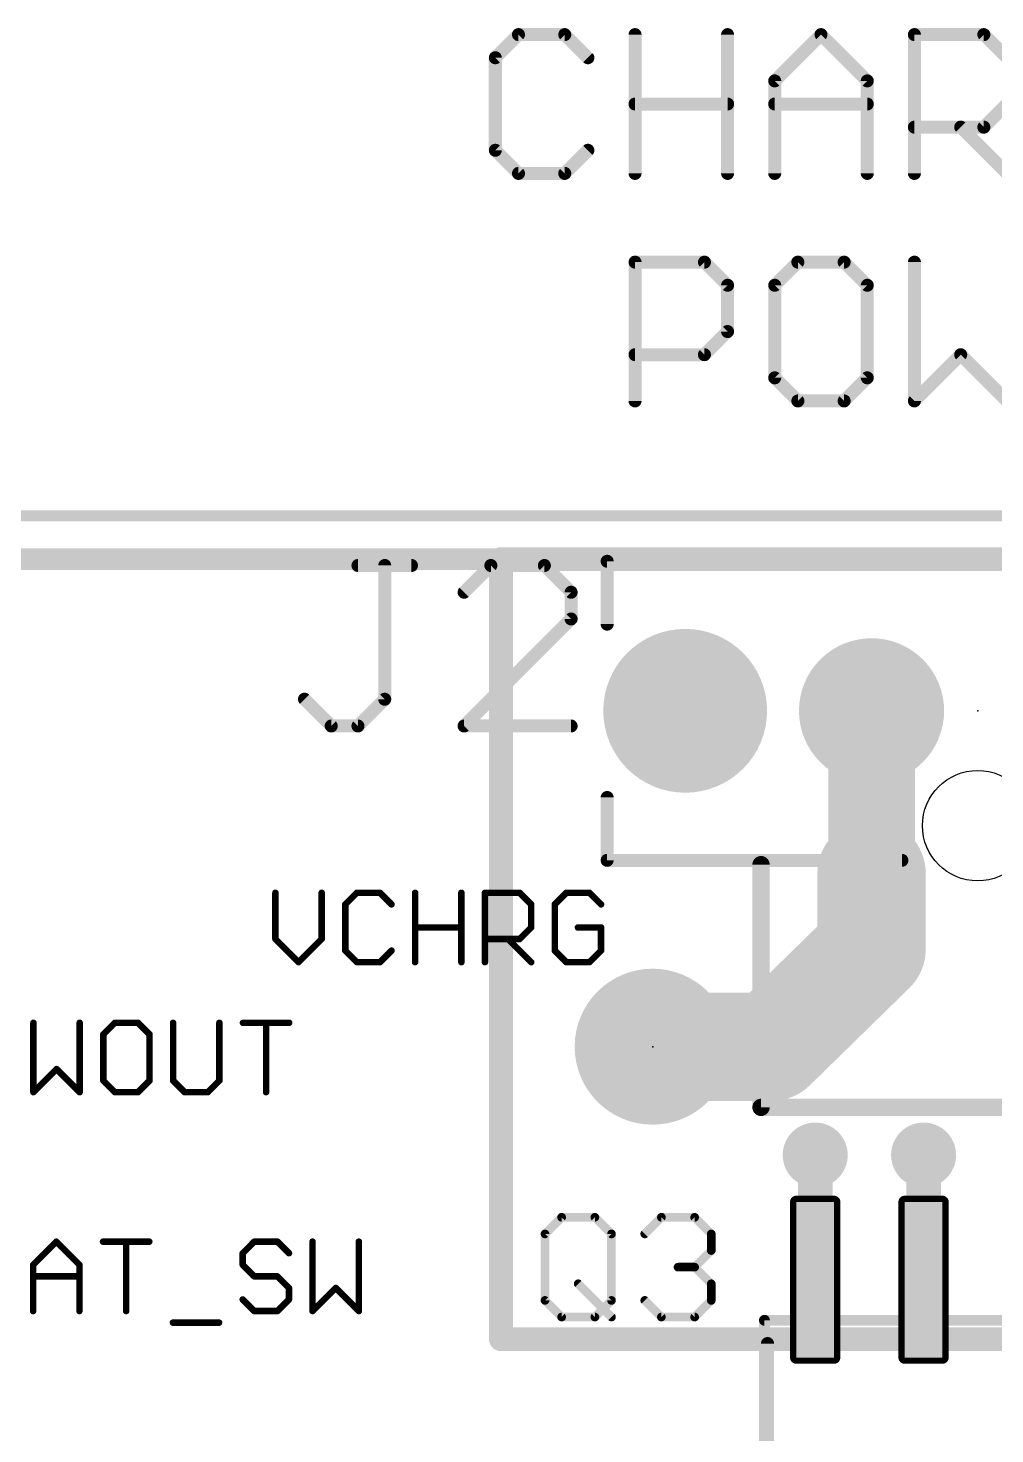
# Model space of a CAD drawing. Extents: x -19 to 124, y 0 to 88.
# Drawn here: x 77.77 to 89.1, y 71.79 to 88.27 of the extents above; entities that cross this region are included whole.
import ezdxf

# ---------------------------------------------------------------- set-up
doc = ezdxf.new("R2010")
doc.units = 0
for name, color, linetype in [('1', 12, 'CONTINUOUS'), ('114', 53, 'CONTINUOUS'), ('15', 21, 'CONTINUOUS'), ('16', 132, 'CONTINUOUS'), ('17', 110, 'CONTINUOUS'), ('18', 110, 'CONTINUOUS'), ('2', 110, 'CONTINUOUS'), ('20', 53, 'CONTINUOUS'), ('21', 253, 'CONTINUOUS'), ('23', 53, 'CONTINUOUS'), ('25', 253, 'CONTINUOUS')]:
    doc.layers.add(name, color=color, linetype=linetype)

# ---------------------------------------------------------------- blocks, each defined once
blk = doc.blocks.new('ROUNDP')
at = {"const_width": 0.5}
blk.add_lwpolyline([(0, -0.25, 1), (0, 0.25, 1), (0, -0.25)], format="xyb", dxfattribs=at)
blk = doc.blocks.new('RECT315200X94400R25')
at = {"const_width": 0.0738}
blk.add_lwpolyline([(0.9481, -0.2213), (0.9481, 0.2213, 0.4142), (0.9113, 0.2581), (-0.9113, 0.2581, 0.4142), (-0.9481, 0.2213), (-0.9481, -0.2213, 0.4142), (-0.9113, -0.2581), (0.9113, -0.2581, 0.4142)], format="xyb", close=True, dxfattribs=at)
blk.add_solid([(-0.9297, -0.2397), (0.9297, -0.2397), (-0.9297, 0.2397), (0.9297, 0.2397)])
blk = doc.blocks.new('ROUNDV')
at = {"const_width": 0.5}
blk.add_lwpolyline([(0, -0.25, 1), (0, 0.25, 1), (0, -0.25)], format="xyb", dxfattribs=at)

msp = doc.modelspace()

# ---------------------------------------------------------------- linework, layer by layer
at = {"layer": '1'}
for points, const_width in [([(87.6554, 78.359), (87.6554, 80.264)], 1.016), ([(87.6554, 77.47), (87.6554, 78.359)], 1.27), ([(86.487, 76.327), (87.6554, 77.47)], 1.27), ([(85.09, 76.327), (86.487, 76.327)], 1.27), ([(86.995, 73.595), (86.995, 75.057)], 0.4064), ([(88.265, 73.595), (88.265, 75.057)], 0.4064)]:
    msp.add_lwpolyline(points, dxfattribs=dict(at, const_width=const_width))
for points, const_width in [([(87.9094, 80.264, 1), (87.4014, 80.264)], 0.508), ([(87.9729, 78.359, 1), (87.3379, 78.359)], 0.635), ([(87.4014, 78.359, 1), (87.9094, 78.359)], 0.508), ([(87.8774, 77.243, 1), (87.4334, 77.697)], 0.635), ([(87.3379, 77.47, 1), (87.9729, 77.47)], 0.635), ([(85.09, 76.6445, 1), (85.09, 76.0095)], 0.635), ([(86.487, 76.0095, 1), (86.487, 76.6445)], 0.635), ([(86.265, 76.554, 1), (86.709, 76.1)], 0.635), ([(87.0966, 75.057, 1), (86.8934, 75.057)], 0.2032), ([(88.3666, 75.057, 1), (88.1634, 75.057)], 0.2032), ([(86.8934, 73.595, 1), (87.0966, 73.595)], 0.2032), ([(88.1634, 73.595, 1), (88.3666, 73.595)], 0.2032)]:
    msp.add_lwpolyline(points, format="xyb", dxfattribs=dict(at, const_width=const_width))
at = {"layer": '114', "const_width": 0.1524}
for points in [[(83.5173, 88.1902), (83.2461, 87.919)], [(84.0596, 88.1902), (83.5173, 88.1902)], [(84.3308, 87.919), (84.0596, 88.1902)], [(84.8833, 86.5632), (84.8833, 88.1902)], [(85.968, 88.1902), (85.968, 86.5632)], [(86.5205, 87.6479), (87.0628, 88.1902)], [(87.0628, 88.1902), (87.6051, 87.6479)], [(88.1576, 86.5632), (88.1576, 88.1902)], [(88.1576, 88.1902), (88.9711, 88.1902)], [(88.9711, 88.1902), (89.2423, 87.919)], [(83.2461, 87.919), (83.2461, 86.8344)], [(86.5205, 86.5632), (86.5205, 87.6479)], [(87.6051, 87.6479), (87.6051, 86.5632)], [(84.8833, 87.3767), (85.968, 87.3767)], [(86.5205, 87.3767), (87.6051, 87.3767)], [(89.2423, 87.3767), (88.9711, 87.1055)], [(88.9711, 87.1055), (88.1576, 87.1055)], [(88.6999, 87.1055), (89.2423, 86.5632)], [(83.2461, 86.8344), (83.5173, 86.5632)], [(84.0596, 86.5632), (84.3308, 86.8344)], [(83.5173, 86.5632), (84.0596, 86.5632)], [(84.8833, 83.8962), (84.8833, 85.5232)], [(84.8833, 85.5232), (85.6968, 85.5232)], [(85.6968, 85.5232), (85.968, 85.252)], [(86.7916, 85.5232), (86.5205, 85.252)], [(87.334, 85.5232), (86.7916, 85.5232)], [(87.6051, 85.252), (87.334, 85.5232)], [(88.1576, 85.5232), (88.1576, 83.8962)], [(85.968, 85.252), (85.968, 84.7097)], [(86.5205, 85.252), (86.5205, 84.1674)], [(87.6051, 84.1674), (87.6051, 85.252)], [(85.968, 84.7097), (85.6968, 84.4385)], [(85.6968, 84.4385), (84.8833, 84.4385)], [(88.1576, 83.8962), (88.6999, 84.4385)], [(88.6999, 84.4385), (89.2423, 83.8962)], [(86.5205, 84.1674), (86.7916, 83.8962)], [(87.334, 83.8962), (87.6051, 84.1674)], [(86.7916, 83.8962), (87.334, 83.8962)]]:
    msp.add_lwpolyline(points, dxfattribs=at)
at = {"layer": '114', "const_width": 0.0762}
for points in [[(83.5173, 88.2283, 1), (83.5173, 88.1521)], [(83.5442, 88.1632, 1), (83.4904, 88.2171)], [(84.0866, 88.2171, 1), (84.0327, 88.1632)], [(84.0596, 88.1521, 1), (84.0596, 88.2283)], [(84.9214, 88.1902, 1), (84.8452, 88.1902)], [(86.0061, 88.1902, 1), (85.9299, 88.1902)], [(87.0897, 88.2171, 1), (87.0358, 88.1632)], [(87.0897, 88.1632, 1), (87.0358, 88.2171)], [(88.1957, 88.1902, 1), (88.1195, 88.1902)], [(88.1576, 88.2283, 1), (88.1576, 88.1521)], [(88.998, 88.2171, 1), (88.9442, 88.1632)], [(88.9711, 88.1521, 1), (88.9711, 88.2283)], [(83.2842, 87.919, 1), (83.208, 87.919)], [(83.2192, 87.946, 1), (83.2731, 87.8921)], [(84.3039, 87.8921, 1), (84.3577, 87.946)], [(86.4935, 87.6748, 1), (86.5474, 87.6209)], [(86.5586, 87.6479, 1), (86.4824, 87.6479)], [(87.6432, 87.6479, 1), (87.567, 87.6479)], [(87.5782, 87.6209, 1), (87.6321, 87.6748)], [(84.8833, 87.4148, 1), (84.8833, 87.3386)], [(85.968, 87.3386, 1), (85.968, 87.4148)], [(86.5205, 87.4148, 1), (86.5205, 87.3386)], [(87.6051, 87.3386, 1), (87.6051, 87.4148)], [(88.1576, 87.1436, 1), (88.1576, 87.0674)], [(88.7269, 87.1325, 1), (88.673, 87.0786)], [(88.9442, 87.1325, 1), (88.998, 87.0786)], [(88.9711, 87.0674, 1), (88.9711, 87.1436)], [(83.2731, 86.8613, 1), (83.2192, 86.8074)], [(83.208, 86.8344, 1), (83.2842, 86.8344)], [(84.3577, 86.8074, 1), (84.3039, 86.8613)], [(83.5173, 86.6013, 1), (83.5173, 86.5251)], [(83.4904, 86.5363, 1), (83.5442, 86.5901)], [(84.0327, 86.5901, 1), (84.0866, 86.5363)], [(84.0596, 86.5251, 1), (84.0596, 86.6013)], [(84.8452, 86.5632, 1), (84.9214, 86.5632)], [(85.9299, 86.5632, 1), (86.0061, 86.5632)], [(86.4824, 86.5632, 1), (86.5586, 86.5632)], [(87.567, 86.5632, 1), (87.6432, 86.5632)], [(88.1195, 86.5632, 1), (88.1957, 86.5632)], [(84.9214, 85.5232, 1), (84.8452, 85.5232)], [(84.8833, 85.5613, 1), (84.8833, 85.4851)], [(85.7237, 85.5501, 1), (85.6699, 85.4962)], [(85.6968, 85.4851, 1), (85.6968, 85.5613)], [(86.7916, 85.5613, 1), (86.7916, 85.4851)], [(86.8186, 85.4962, 1), (86.7647, 85.5501)], [(87.3609, 85.5501, 1), (87.307, 85.4962)], [(87.334, 85.4851, 1), (87.334, 85.5613)], [(88.1957, 85.5232, 1), (88.1195, 85.5232)], [(86.0061, 85.252, 1), (85.9299, 85.252)], [(85.941, 85.2251, 1), (85.9949, 85.279)], [(86.4935, 85.279, 1), (86.5474, 85.2251)], [(86.5586, 85.252, 1), (86.4824, 85.252)], [(87.6432, 85.252, 1), (87.567, 85.252)], [(87.5782, 85.2251, 1), (87.6321, 85.279)], [(85.9299, 84.7097, 1), (86.0061, 84.7097)], [(85.9949, 84.6828, 1), (85.941, 84.7366)], [(84.8833, 84.4766, 1), (84.8833, 84.4004)], [(85.6699, 84.4655, 1), (85.7237, 84.4116)], [(85.6968, 84.4004, 1), (85.6968, 84.4766)], [(88.7269, 84.4655, 1), (88.673, 84.4116)], [(88.7269, 84.4116, 1), (88.673, 84.4655)], [(86.5474, 84.1943, 1), (86.4935, 84.1404)], [(86.4824, 84.1674, 1), (86.5586, 84.1674)], [(87.567, 84.1674, 1), (87.6432, 84.1674)], [(87.6321, 84.1404, 1), (87.5782, 84.1943)], [(84.8452, 83.8962, 1), (84.9214, 83.8962)], [(86.7916, 83.9343, 1), (86.7916, 83.8581)], [(86.7647, 83.8693, 1), (86.8186, 83.9231)], [(87.307, 83.9231, 1), (87.3609, 83.8693)], [(87.334, 83.8581, 1), (87.334, 83.9343)], [(88.1195, 83.8962, 1), (88.1957, 83.8962)], [(88.1307, 83.9231, 1), (88.1846, 83.8693)]]:
    msp.add_lwpolyline(points, format="xyb", dxfattribs=at)
at = {"layer": '15', "const_width": 0.1397}
for points in [[(83.312, 82.1119, 1), (83.312, 81.9721)], [(83.3819, 82.042, 1), (83.2421, 82.042)], [(83.312, 72.9679, 1), (83.312, 72.8282)], [(83.2421, 72.898, 1), (83.3819, 72.898)]]:
    msp.add_lwpolyline(points, format="xyb", dxfattribs=at)
at = {"layer": '15', "const_width": 0.2794}
for points in [[(91.694, 82.042), (83.312, 82.042)], [(83.312, 82.042), (83.312, 72.898)], [(83.312, 72.898), (91.694, 72.898)]]:
    msp.add_lwpolyline(points, dxfattribs=at)
at = {"layer": '16'}
for points, const_width in [([(87.6554, 78.359), (87.6554, 80.264)], 1.016), ([(87.6554, 78.359), (87.6554, 77.47)], 1.27), ([(87.6554, 77.47), (86.487, 76.327)], 1.27), ([(86.487, 76.327), (85.09, 76.327)], 1.27)]:
    msp.add_lwpolyline(points, dxfattribs=dict(at, const_width=const_width))
for points, const_width in [([(87.9094, 80.264, 1), (87.4014, 80.264)], 0.508), ([(87.9729, 78.359, 1), (87.3379, 78.359)], 0.635), ([(87.4014, 78.359, 1), (87.9094, 78.359)], 0.508), ([(87.8774, 77.243, 1), (87.4334, 77.697)], 0.635), ([(87.3379, 77.47, 1), (87.9729, 77.47)], 0.635), ([(85.09, 76.6445, 1), (85.09, 76.0095)], 0.635), ([(86.487, 76.0095, 1), (86.487, 76.6445)], 0.635), ([(86.265, 76.554, 1), (86.709, 76.1)], 0.635)]:
    msp.add_lwpolyline(points, format="xyb", dxfattribs=dict(at, const_width=const_width))
at = {"layer": '2', "const_width": 0.254}
msp.add_lwpolyline([(101.092, 82.042), (0.508, 82.042)], dxfattribs=at)
at = {"layer": '20', "const_width": 0.127}
msp.add_lwpolyline([(101.6, 82.55), (0, 82.55)], dxfattribs=at)
at = {"layer": '20'}
msp.add_circle((88.9, 78.9178), 0.6477, dxfattribs=at)
at = {"layer": '21'}
for points, const_width in [([(84.5566, 82.0166), (84.5566, 81.28)], 0.1524), ([(93.218, 82.0166), (84.5566, 82.0166)], 0.1524), ([(84.5566, 79.248), (84.5566, 78.5114)], 0.1524), ([(84.5566, 78.5114), (88.011, 78.5114)], 0.1524), ([(86.36, 78.4606), (86.36, 75.6158)], 0.2032), ([(86.36, 75.6158), (91.44, 75.6158)], 0.2032), ([(86.4, 73.12), (91.4, 73.12)], 0.127), ([(86.4, 69.12), (86.4, 73.12)], 0.127), ([(86.4362, 72.8472), (86.4362, 71.4248)], 0.1524)]:
    msp.add_lwpolyline(points, dxfattribs=dict(at, const_width=const_width))
for points, const_width in [([(84.5947, 82.0166, 1), (84.5185, 82.0166)], 0.0762), ([(84.5566, 82.0547, 1), (84.5566, 81.9785)], 0.0762), ([(84.5185, 81.28, 1), (84.5947, 81.28)], 0.0762), ([(84.5947, 79.248, 1), (84.5185, 79.248)], 0.0762), ([(84.5566, 78.5495, 1), (84.5566, 78.4733)], 0.0762), ([(84.5185, 78.5114, 1), (84.5947, 78.5114)], 0.0762), ([(86.4108, 78.4606, 1), (86.3092, 78.4606)], 0.1016), ([(88.011, 78.4733, 1), (88.011, 78.5495)], 0.0762), ([(86.36, 75.6666, 1), (86.36, 75.565)], 0.1016), ([(86.3092, 75.6158, 1), (86.4108, 75.6158)], 0.1016), ([(86.4, 73.1518, 1), (86.4, 73.0883)], 0.0635), ([(86.4318, 73.12, 1), (86.3683, 73.12)], 0.0635), ([(86.4743, 72.8472, 1), (86.3981, 72.8472)], 0.0762)]:
    msp.add_lwpolyline(points, format="xyb", dxfattribs=dict(at, const_width=const_width))
at = {"layer": '23'}
for p in [(88.9, 80.264), (85.09, 76.327)]:
    msp.add_point(p, dxfattribs=at)
at = {"layer": '25'}
for points, const_width in [([(81.6362, 81.9674), (82.2633, 81.9674)], 0.1524), ([(81.9498, 80.3997), (81.9498, 81.9674)], 0.1524), ([(83.1937, 81.9674), (82.8802, 81.6539)], 0.1524), ([(83.8208, 81.9674), (83.1937, 81.9674)], 0.1524), ([(84.1343, 81.6539), (83.8208, 81.9674)], 0.1524), ([(84.1343, 81.3403), (84.1343, 81.6539)], 0.1524), ([(82.8802, 80.0862), (84.1343, 81.3403)], 0.1524), ([(81.0092, 80.3997), (81.3227, 80.0862)], 0.1524), ([(81.6362, 80.0862), (81.9498, 80.3997)], 0.1524), ([(81.3227, 80.0862), (81.6362, 80.0862)], 0.1524), ([(84.1343, 80.0862), (82.8802, 80.0862)], 0.1524), ([(80.6687, 78.1311), (80.6687, 77.5888)], 0.0762), ([(81.211, 77.5888), (81.211, 78.1311)], 0.0762), ([(81.6228, 78.1311), (81.4872, 77.9955)], 0.0762), ([(81.894, 78.1311), (81.6228, 78.1311)], 0.0762), ([(82.0296, 77.9955), (81.894, 78.1311)], 0.0762), ([(82.3058, 77.3176), (82.3058, 78.1311)], 0.0762), ([(82.8481, 78.1311), (82.8481, 77.3176)], 0.0762), ([(83.1244, 77.3176), (83.1244, 78.1311)], 0.0762), ([(83.1244, 78.1311), (83.5311, 78.1311)], 0.0762), ([(83.5311, 78.1311), (83.6667, 77.9955)], 0.0762), ([(84.0785, 78.1311), (83.943, 77.9955)], 0.0762), ([(84.3497, 78.1311), (84.0785, 78.1311)], 0.0762), ([(84.4853, 77.9955), (84.3497, 78.1311)], 0.0762), ([(81.4872, 77.9955), (81.4872, 77.4532)], 0.0762), ([(83.6667, 77.9955), (83.6667, 77.7243)], 0.0762), ([(83.943, 77.9955), (83.943, 77.4532)], 0.0762), ([(80.6687, 77.5888), (80.9398, 77.3176)], 0.0762), ([(80.9398, 77.3176), (81.211, 77.5888)], 0.0762), ([(82.3058, 77.7243), (82.8481, 77.7243)], 0.0762), ([(83.5311, 77.5888), (83.1244, 77.5888)], 0.0762), ([(83.3956, 77.5888), (83.6667, 77.3176)], 0.0762), ([(83.6667, 77.7243), (83.5311, 77.5888)], 0.0762), ([(84.4853, 77.7243), (84.2141, 77.7243)], 0.0762), ([(84.4853, 77.4532), (84.4853, 77.7243)], 0.0762), ([(81.4872, 77.4532), (81.6228, 77.3176)], 0.0762), ([(81.894, 77.3176), (82.0296, 77.4532)], 0.0762), ([(83.943, 77.4532), (84.0785, 77.3176)], 0.0762), ([(84.3497, 77.3176), (84.4853, 77.4532)], 0.0762), ([(81.6228, 77.3176), (81.894, 77.3176)], 0.0762), ([(84.0785, 77.3176), (84.3497, 77.3176)], 0.0762), ([(77.8325, 76.6071), (77.8325, 75.7936)], 0.0762), ([(78.3748, 75.7936), (78.3748, 76.6071)], 0.0762), ([(78.7867, 76.6071), (78.6511, 76.4715)], 0.0762), ([(79.0578, 76.6071), (78.7867, 76.6071)], 0.0762), ([(79.1934, 76.4715), (79.0578, 76.6071)], 0.0762), ([(79.4697, 76.6071), (79.4697, 75.9292)], 0.0762), ([(80.012, 75.9292), (80.012, 76.6071)], 0.0762), ([(80.2883, 76.6071), (80.8306, 76.6071)], 0.0762), ([(80.5594, 75.7936), (80.5594, 76.6071)], 0.0762), ([(78.6511, 76.4715), (78.6511, 75.9292)], 0.0762), ([(79.1934, 75.9292), (79.1934, 76.4715)], 0.0762), ([(77.8325, 75.7936), (78.1037, 76.0648)], 0.0762), ([(78.1037, 76.0648), (78.3748, 75.7936)], 0.0762), ([(78.6511, 75.9292), (78.7867, 75.7936)], 0.0762), ([(79.0578, 75.7936), (79.1934, 75.9292)], 0.0762), ([(79.4697, 75.9292), (79.6053, 75.7936)], 0.0762), ([(79.8764, 75.7936), (80.012, 75.9292)], 0.0762), ([(78.7867, 75.7936), (79.0578, 75.7936)], 0.0762), ([(79.6053, 75.7936), (79.8764, 75.7936)], 0.0762), ([(83.8279, 74.1325), (84.0228, 74.3274)], 0.1016), ([(84.0228, 74.3274), (84.4126, 74.3274)], 0.1016), ([(84.4126, 74.3274), (84.6075, 74.1325)], 0.1016), ([(84.9973, 74.1325), (85.1922, 74.3274)], 0.1016), ([(85.1922, 74.3274), (85.582, 74.3274)], 0.1016), ([(85.582, 74.3274), (85.7769, 74.1325)], 0.1016), ([(83.8279, 73.3529), (83.8279, 74.1325)], 0.1016), ([(84.6075, 74.1325), (84.6075, 73.3529)], 0.1016), ([(85.7769, 74.1325), (85.7769, 73.9376)], 0.1016), ([(77.8296, 73.7705), (78.1008, 74.0417)], 0.0762), ([(78.1008, 74.0417), (78.372, 73.7705)], 0.0762), ([(78.6482, 74.0417), (79.1905, 74.0417)], 0.0762), ([(78.9194, 73.2282), (78.9194, 74.0417)], 0.0762), ([(80.4209, 74.0417), (80.2854, 73.9061)], 0.0762), ([(80.6921, 74.0417), (80.4209, 74.0417)], 0.0762), ([(80.8277, 73.9061), (80.6921, 74.0417)], 0.0762), ([(81.1039, 74.0417), (81.1039, 73.2282)], 0.0762), ([(81.6463, 73.2282), (81.6463, 74.0417)], 0.0762), ([(85.7769, 73.9376), (85.582, 73.7427)], 0.1016), ([(80.2854, 73.9061), (80.2854, 73.7705)], 0.0762), ([(77.8296, 73.2282), (77.8296, 73.7705)], 0.0762), ([(77.8296, 73.6349), (78.372, 73.6349)], 0.0762), ([(78.372, 73.7705), (78.372, 73.2282)], 0.0762), ([(80.2854, 73.7705), (80.4209, 73.6349)], 0.0762), ([(80.4209, 73.6349), (80.6921, 73.6349)], 0.0762), ([(80.6921, 73.6349), (80.8277, 73.4994)], 0.0762), ([(85.582, 73.7427), (85.3871, 73.7427)], 0.1016), ([(85.582, 73.7427), (85.7769, 73.5478)], 0.1016), ([(80.8277, 73.4994), (80.8277, 73.3638)], 0.0762), ([(81.1039, 73.2282), (81.3751, 73.4994)], 0.0762), ([(81.3751, 73.4994), (81.6463, 73.2282)], 0.0762), ([(84.2177, 73.5478), (84.6075, 73.1581)], 0.1016), ([(85.7769, 73.5478), (85.7769, 73.3529)], 0.1016), ([(80.4209, 73.2282), (80.2854, 73.3638)], 0.0762), ([(80.8277, 73.3638), (80.6921, 73.2282)], 0.0762), ([(84.0228, 73.1581), (83.8279, 73.3529)], 0.1016), ([(84.6075, 73.3529), (84.4126, 73.1581)], 0.1016), ([(85.1922, 73.1581), (84.9973, 73.3529)], 0.1016), ([(85.7769, 73.3529), (85.582, 73.1581)], 0.1016), ([(80.6921, 73.2282), (80.4209, 73.2282)], 0.0762), ([(84.4126, 73.1581), (84.0228, 73.1581)], 0.1016), ([(85.582, 73.1581), (85.1922, 73.1581)], 0.1016), ([(79.4668, 73.0926), (80.0091, 73.0926)], 0.0762)]:
    msp.add_lwpolyline(points, dxfattribs=dict(at, const_width=const_width))
for points, const_width in [([(81.6362, 82.0055, 1), (81.6362, 81.9293)], 0.0762), ([(81.9879, 81.9674, 1), (81.9117, 81.9674)], 0.0762), ([(82.2633, 81.9293, 1), (82.2633, 82.0055)], 0.0762), ([(83.1937, 82.0055, 1), (83.1937, 81.9293)], 0.0762), ([(83.2207, 81.9405, 1), (83.1668, 81.9943)], 0.0762), ([(83.8477, 81.9943, 1), (83.7939, 81.9405)], 0.0762), ([(83.8208, 81.9293, 1), (83.8208, 82.0055)], 0.0762), ([(82.8533, 81.6808, 1), (82.9071, 81.6269)], 0.0762), ([(84.1724, 81.6539, 1), (84.0962, 81.6539)], 0.0762), ([(84.1074, 81.6269, 1), (84.1613, 81.6808)], 0.0762), ([(84.1613, 81.3134, 1), (84.1074, 81.3673)], 0.0762), ([(84.0962, 81.3403, 1), (84.1724, 81.3403)], 0.0762), ([(81.0361, 80.4267, 1), (80.9822, 80.3728)], 0.0762), ([(81.9117, 80.3997, 1), (81.9879, 80.3997)], 0.0762), ([(81.9767, 80.3728, 1), (81.9228, 80.4267)], 0.0762), ([(81.3227, 80.1243, 1), (81.3227, 80.0481)], 0.0762), ([(81.2958, 80.0593, 1), (81.3496, 80.1131)], 0.0762), ([(81.6093, 80.1131, 1), (81.6632, 80.0593)], 0.0762), ([(81.6362, 80.0481, 1), (81.6362, 80.1243)], 0.0762), ([(82.8802, 80.1243, 1), (82.8802, 80.0481)], 0.0762), ([(82.8533, 80.1131, 1), (82.9071, 80.0593)], 0.0762), ([(84.1343, 80.0481, 1), (84.1343, 80.1243)], 0.0762), ([(80.6877, 78.1311, 1), (80.6496, 78.1311)], 0.0381), ([(81.23, 78.1311, 1), (81.1919, 78.1311)], 0.0381), ([(81.6228, 78.1501, 1), (81.6228, 78.112)], 0.0381), ([(81.6363, 78.1176, 1), (81.6093, 78.1446)], 0.0381), ([(81.9074, 78.1446, 1), (81.8805, 78.1176)], 0.0381), ([(81.894, 78.112, 1), (81.894, 78.1501)], 0.0381), ([(82.3249, 78.1311, 1), (82.2868, 78.1311)], 0.0381), ([(82.8672, 78.1311, 1), (82.8291, 78.1311)], 0.0381), ([(83.1434, 78.1311, 1), (83.1053, 78.1311)], 0.0381), ([(83.1244, 78.1501, 1), (83.1244, 78.112)], 0.0381), ([(83.5446, 78.1446, 1), (83.5177, 78.1176)], 0.0381), ([(83.5311, 78.112, 1), (83.5311, 78.1501)], 0.0381), ([(84.0785, 78.1501, 1), (84.0785, 78.112)], 0.0381), ([(84.092, 78.1176, 1), (84.0651, 78.1446)], 0.0381), ([(84.3632, 78.1446, 1), (84.3362, 78.1176)], 0.0381), ([(84.3497, 78.112, 1), (84.3497, 78.1501)], 0.0381), ([(81.4738, 78.009, 1), (81.5007, 77.982)], 0.0381), ([(81.5063, 77.9955, 1), (81.4682, 77.9955)], 0.0381), ([(82.0161, 77.982, 1), (82.043, 78.009)], 0.0381), ([(83.6858, 77.9955, 1), (83.6477, 77.9955)], 0.0381), ([(83.6532, 77.982, 1), (83.6802, 78.009)], 0.0381), ([(83.9295, 78.009, 1), (83.9564, 77.982)], 0.0381), ([(83.962, 77.9955, 1), (83.9239, 77.9955)], 0.0381), ([(84.4718, 77.982, 1), (84.4988, 78.009)], 0.0381), ([(80.6821, 77.6022, 1), (80.6552, 77.5753)], 0.0381), ([(81.2245, 77.5753, 1), (81.1975, 77.6022)], 0.0381), ([(82.3058, 77.7434, 1), (82.3058, 77.7053)], 0.0381), ([(82.8481, 77.7053, 1), (82.8481, 77.7434)], 0.0381), ([(83.1244, 77.6078, 1), (83.1244, 77.5697)], 0.0381), ([(83.409, 77.6022, 1), (83.3821, 77.5753)], 0.0381), ([(83.5177, 77.6022, 1), (83.5446, 77.5753)], 0.0381), ([(83.5311, 77.5697, 1), (83.5311, 77.6078)], 0.0381), ([(83.6477, 77.7243, 1), (83.6858, 77.7243)], 0.0381), ([(83.6802, 77.7109, 1), (83.6532, 77.7378)], 0.0381), ([(84.2141, 77.7434, 1), (84.2141, 77.7053)], 0.0381), ([(84.5043, 77.7243, 1), (84.4662, 77.7243)], 0.0381), ([(84.4853, 77.7053, 1), (84.4853, 77.7434)], 0.0381), ([(80.6496, 77.5888, 1), (80.6877, 77.5888)], 0.0381), ([(81.1919, 77.5888, 1), (81.23, 77.5888)], 0.0381), ([(81.5007, 77.4667, 1), (81.4738, 77.4397)], 0.0381), ([(81.4682, 77.4532, 1), (81.5063, 77.4532)], 0.0381), ([(82.043, 77.4397, 1), (82.0161, 77.4667)], 0.0381), ([(83.9564, 77.4667, 1), (83.9295, 77.4397)], 0.0381), ([(83.9239, 77.4532, 1), (83.962, 77.4532)], 0.0381), ([(84.4662, 77.4532, 1), (84.5043, 77.4532)], 0.0381), ([(84.4988, 77.4397, 1), (84.4718, 77.4667)], 0.0381), ([(80.9263, 77.3311, 1), (80.9533, 77.3041)], 0.0381), ([(80.9263, 77.3041, 1), (80.9533, 77.3311)], 0.0381), ([(81.6228, 77.3366, 1), (81.6228, 77.2986)], 0.0381), ([(81.6093, 77.3041, 1), (81.6363, 77.3311)], 0.0381), ([(81.8805, 77.3311, 1), (81.9074, 77.3041)], 0.0381), ([(81.894, 77.2986, 1), (81.894, 77.3366)], 0.0381), ([(82.2868, 77.3176, 1), (82.3249, 77.3176)], 0.0381), ([(82.8291, 77.3176, 1), (82.8672, 77.3176)], 0.0381), ([(83.1053, 77.3176, 1), (83.1434, 77.3176)], 0.0381), ([(83.6532, 77.3041, 1), (83.6802, 77.3311)], 0.0381), ([(84.0785, 77.3366, 1), (84.0785, 77.2986)], 0.0381), ([(84.0651, 77.3041, 1), (84.092, 77.3311)], 0.0381), ([(84.3362, 77.3311, 1), (84.3632, 77.3041)], 0.0381), ([(84.3497, 77.2986, 1), (84.3497, 77.3366)], 0.0381), ([(77.8516, 76.6071, 1), (77.8135, 76.6071)], 0.0381), ([(78.3939, 76.6071, 1), (78.3558, 76.6071)], 0.0381), ([(78.7867, 76.6261, 1), (78.7867, 76.588)], 0.0381), ([(78.8001, 76.5936, 1), (78.7732, 76.6206)], 0.0381), ([(79.0713, 76.6206, 1), (79.0444, 76.5936)], 0.0381), ([(79.0578, 76.588, 1), (79.0578, 76.6261)], 0.0381), ([(79.4887, 76.6071, 1), (79.4506, 76.6071)], 0.0381), ([(80.0311, 76.6071, 1), (79.993, 76.6071)], 0.0381), ([(80.2883, 76.6261, 1), (80.2883, 76.588)], 0.0381), ([(80.5785, 76.6071, 1), (80.5404, 76.6071)], 0.0381), ([(80.8306, 76.588, 1), (80.8306, 76.6261)], 0.0381), ([(78.6701, 76.4715, 1), (78.632, 76.4715)], 0.0381), ([(78.6376, 76.485, 1), (78.6646, 76.458)], 0.0381), ([(79.2125, 76.4715, 1), (79.1744, 76.4715)], 0.0381), ([(79.18, 76.458, 1), (79.2069, 76.485)], 0.0381), ([(78.1172, 76.0782, 1), (78.0902, 76.0513)], 0.0381), ([(78.1172, 76.0513, 1), (78.0902, 76.0782)], 0.0381), ([(78.6646, 75.9427, 1), (78.6376, 75.9157)], 0.0381), ([(79.2069, 75.9157, 1), (79.18, 75.9427)], 0.0381), ([(79.4831, 75.9427, 1), (79.4562, 75.9157)], 0.0381), ([(80.0255, 75.9157, 1), (79.9985, 75.9427)], 0.0381), ([(77.819, 75.8071, 1), (77.846, 75.7801)], 0.0381), ([(77.8135, 75.7936, 1), (77.8516, 75.7936)], 0.0381), ([(78.3558, 75.7936, 1), (78.3939, 75.7936)], 0.0381), ([(78.3614, 75.7801, 1), (78.3883, 75.8071)], 0.0381), ([(78.632, 75.9292, 1), (78.6701, 75.9292)], 0.0381), ([(78.7867, 75.8126, 1), (78.7867, 75.7746)], 0.0381), ([(78.7732, 75.7801, 1), (78.8001, 75.8071)], 0.0381), ([(79.0444, 75.8071, 1), (79.0713, 75.7801)], 0.0381), ([(79.0578, 75.7746, 1), (79.0578, 75.8126)], 0.0381), ([(79.1744, 75.9292, 1), (79.2125, 75.9292)], 0.0381), ([(79.4506, 75.9292, 1), (79.4887, 75.9292)], 0.0381), ([(79.6053, 75.8126, 1), (79.6053, 75.7746)], 0.0381), ([(79.5918, 75.7801, 1), (79.6187, 75.8071)], 0.0381), ([(79.863, 75.8071, 1), (79.8899, 75.7801)], 0.0381), ([(79.8764, 75.7746, 1), (79.8764, 75.8126)], 0.0381), ([(79.993, 75.9292, 1), (80.0311, 75.9292)], 0.0381), ([(80.5404, 75.7936, 1), (80.5785, 75.7936)], 0.0381), ([(84.0228, 74.3528, 1), (84.0228, 74.302)], 0.0508), ([(84.0408, 74.3095, 1), (84.0048, 74.3454)], 0.0508), ([(84.4306, 74.3454, 1), (84.3946, 74.3095)], 0.0508), ([(84.4126, 74.302, 1), (84.4126, 74.3528)], 0.0508), ([(85.1922, 74.3528, 1), (85.1922, 74.302)], 0.0508), ([(85.2102, 74.3095, 1), (85.1742, 74.3454)], 0.0508), ([(85.6, 74.3454, 1), (85.564, 74.3095)], 0.0508), ([(85.582, 74.302, 1), (85.582, 74.3528)], 0.0508), ([(83.8533, 74.1325, 1), (83.8025, 74.1325)], 0.0508), ([(83.81, 74.1505, 1), (83.8459, 74.1146)], 0.0508), ([(84.6329, 74.1325, 1), (84.5821, 74.1325)], 0.0508), ([(84.5895, 74.1146, 1), (84.6255, 74.1505)], 0.0508), ([(84.9793, 74.1505, 1), (85.0153, 74.1146)], 0.0508), ([(85.8023, 74.1325, 1), (85.7515, 74.1325)], 0.0508), ([(85.7589, 74.1146, 1), (85.7949, 74.1505)], 0.0508), ([(78.1143, 74.0552, 1), (78.0873, 74.0282)], 0.0381), ([(78.1143, 74.0282, 1), (78.0873, 74.0552)], 0.0381), ([(78.6482, 74.0607, 1), (78.6482, 74.0226)], 0.0381), ([(78.9384, 74.0417, 1), (78.9003, 74.0417)], 0.0381), ([(79.1905, 74.0226, 1), (79.1905, 74.0607)], 0.0381), ([(80.4209, 74.0607, 1), (80.4209, 74.0226)], 0.0381), ([(80.4344, 74.0282, 1), (80.4075, 74.0552)], 0.0381), ([(80.7056, 74.0552, 1), (80.6786, 74.0282)], 0.0381), ([(80.6921, 74.0226, 1), (80.6921, 74.0607)], 0.0381), ([(81.123, 74.0417, 1), (81.0849, 74.0417)], 0.0381), ([(81.6653, 74.0417, 1), (81.6272, 74.0417)], 0.0381), ([(85.7949, 73.9197, 1), (85.7589, 73.9556)], 0.0508), ([(80.2719, 73.9196, 1), (80.2988, 73.8926)], 0.0381), ([(80.3044, 73.9061, 1), (80.2663, 73.9061)], 0.0381), ([(80.8142, 73.8926, 1), (80.8412, 73.9196)], 0.0381), ([(85.7515, 73.9376, 1), (85.8023, 73.9376)], 0.0508), ([(77.8296, 73.654, 1), (77.8296, 73.6159)], 0.0381), ([(77.8487, 73.7705, 1), (77.8106, 73.7705)], 0.0381), ([(77.8162, 73.784, 1), (77.8431, 73.7571)], 0.0381), ([(78.391, 73.7705, 1), (78.3529, 73.7705)], 0.0381), ([(78.3585, 73.7571, 1), (78.3854, 73.784)], 0.0381), ([(78.372, 73.6159, 1), (78.372, 73.654)], 0.0381), ([(80.2988, 73.784, 1), (80.2719, 73.7571)], 0.0381), ([(80.2663, 73.7705, 1), (80.3044, 73.7705)], 0.0381), ([(80.4209, 73.654, 1), (80.4209, 73.6159)], 0.0381), ([(80.4075, 73.6215, 1), (80.4344, 73.6484)], 0.0381), ([(80.7056, 73.6484, 1), (80.6786, 73.6215)], 0.0381), ([(80.6921, 73.6159, 1), (80.6921, 73.654)], 0.0381), ([(85.3871, 73.7681, 1), (85.3871, 73.7173)], 0.0508), ([(85.6, 73.7607, 1), (85.564, 73.7248)], 0.0508), ([(85.564, 73.7607, 1), (85.6, 73.7248)], 0.0508), ([(85.582, 73.7173, 1), (85.582, 73.7681)], 0.0508), ([(80.8467, 73.4994, 1), (80.8086, 73.4994)], 0.0381), ([(80.8142, 73.4859, 1), (80.8412, 73.5128)], 0.0381), ([(81.3886, 73.5128, 1), (81.3616, 73.4859)], 0.0381), ([(81.3886, 73.4859, 1), (81.3616, 73.5128)], 0.0381), ([(84.2357, 73.5658, 1), (84.1997, 73.5299)], 0.0508), ([(85.8023, 73.5478, 1), (85.7515, 73.5478)], 0.0508), ([(85.7589, 73.5299, 1), (85.7949, 73.5658)], 0.0508), ([(80.2988, 73.3773, 1), (80.2719, 73.3503)], 0.0381), ([(80.8086, 73.3638, 1), (80.8467, 73.3638)], 0.0381), ([(80.8412, 73.3503, 1), (80.8142, 73.3773)], 0.0381), ([(83.8025, 73.3529, 1), (83.8533, 73.3529)], 0.0508), ([(83.8459, 73.3709, 1), (83.81, 73.335)], 0.0508), ([(84.5821, 73.3529, 1), (84.6329, 73.3529)], 0.0508), ([(84.6255, 73.335, 1), (84.5895, 73.3709)], 0.0508), ([(85.0153, 73.3709, 1), (84.9793, 73.335)], 0.0508), ([(85.7515, 73.3529, 1), (85.8023, 73.3529)], 0.0508), ([(85.7949, 73.335, 1), (85.7589, 73.3709)], 0.0508), ([(77.8106, 73.2282, 1), (77.8487, 73.2282)], 0.0381), ([(78.3529, 73.2282, 1), (78.391, 73.2282)], 0.0381), ([(78.9003, 73.2282, 1), (78.9384, 73.2282)], 0.0381), ([(80.4209, 73.2472, 1), (80.4209, 73.2092)], 0.0381), ([(80.4075, 73.2147, 1), (80.4344, 73.2417)], 0.0381), ([(80.6786, 73.2417, 1), (80.7056, 73.2147)], 0.0381), ([(80.6921, 73.2092, 1), (80.6921, 73.2472)], 0.0381), ([(81.0905, 73.2417, 1), (81.1174, 73.2147)], 0.0381), ([(81.0849, 73.2282, 1), (81.123, 73.2282)], 0.0381), ([(81.6272, 73.2282, 1), (81.6653, 73.2282)], 0.0381), ([(81.6328, 73.2147, 1), (81.6597, 73.2417)], 0.0381), ([(84.0228, 73.1835, 1), (84.0228, 73.1326)], 0.0508), ([(84.0048, 73.1401, 1), (84.0408, 73.176)], 0.0508), ([(84.3946, 73.176, 1), (84.4306, 73.1401)], 0.0508), ([(84.4126, 73.1326, 1), (84.4126, 73.1835)], 0.0508), ([(84.5895, 73.1401, 1), (84.6255, 73.176)], 0.0508), ([(85.1922, 73.1835, 1), (85.1922, 73.1326)], 0.0508), ([(85.1742, 73.1401, 1), (85.2102, 73.176)], 0.0508), ([(85.564, 73.176, 1), (85.6, 73.1401)], 0.0508), ([(85.582, 73.1326, 1), (85.582, 73.1835)], 0.0508), ([(79.4668, 73.1117, 1), (79.4668, 73.0736)], 0.0381), ([(80.0091, 73.0736, 1), (80.0091, 73.1117)], 0.0381)]:
    msp.add_lwpolyline(points, format="xyb", dxfattribs=dict(at, const_width=const_width))

# ---------------------------------------------------------------- block references
at = {"layer": '1', "rotation": 90}
for p in [(86.995, 73.595), (88.265, 73.595)]:
    msp.add_blockref('RECT315200X94400R25', p, dxfattribs=at)
at = {"layer": '17'}
for p, xscale, yscale in [((85.471, 80.264), 1.9202, 1.9202), ((85.471, 80.264), 1.9202, 1.9202), ((85.471, 80.264), 1.9202, 1.9202), ((85.471, 80.264), 1.9202, 1.9202), ((87.6554, 80.264), 1.7018, 1.7018), ((87.6554, 80.264), 1.7018, 1.7018), ((87.6554, 80.264), 1.7018, 1.7018), ((87.6554, 80.264), 1.7018, 1.7018), ((85.09, 76.327), 1.8288, 1.8288), ((85.09, 76.327), 1.8288, 1.8288), ((85.09, 76.327), 1.8288, 1.8288), ((85.09, 76.327), 1.8288, 1.8288)]:
    msp.add_blockref('ROUNDP', p, dxfattribs=dict(at, xscale=xscale, yscale=yscale))
at = {"layer": '18', "xscale": 0.762, "yscale": 0.762}
for p in [(86.995, 75.057), (86.995, 75.057), (88.265, 75.057), (88.265, 75.057)]:
    msp.add_blockref('ROUNDV', p, dxfattribs=at)

doc.saveas('drawing.dxf')
